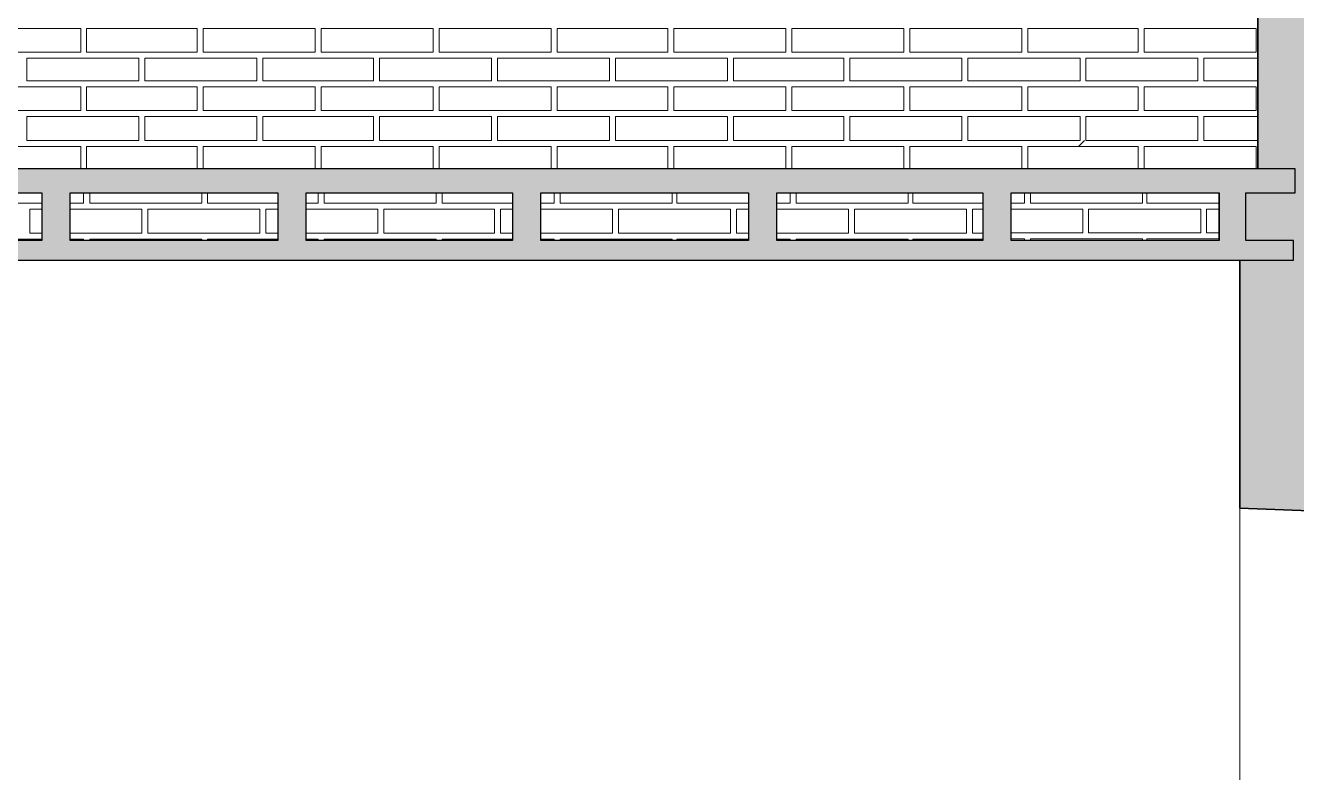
# Model space of a CAD drawing. Header units: millimetres. Extents: x 522330 to 539110, y -796875 to -790495.
# Drawn here: x 533859 to 536563, y -793685 to -792096 of the extents above; entities that cross this region are included whole.
import ezdxf

# ---------------------------------------------------------------- set-up
doc = ezdxf.new("R2010")
doc.units = ezdxf.units.MM
for name, color, linetype, lineweight in [('A-ALV-___-___-EXI', 250, 'Continuous', 35), ('A-JAN-___-___-EXI', 250, 'Continuous', 25), ('A-PIS-___-___-EXI', 250, 'Continuous', 25)]:
    doc.layers.add(name, color=color, linetype=linetype, lineweight=lineweight)

msp = doc.modelspace()

# ---------------------------------------------------------------- hatches: boundary and pattern name
at = {"layer": 'A-ALV-___-___-EXI'}
h = msp.add_hatch(color=11, dxfattribs=at)
h.paths.add_polyline_path([(536442.5, -795696.4), (536884.2, -795696.4), (536884.2, -794733.6), (536690.3, -794733.6), (536442.5, -794743.1), (536442.5, -795693.3)])
h.paths.add_polyline_path([(523051.7, -795674.2), (523493.4, -795674.2), (523477.5, -794733.6), (523258.2, -794679.6), (523051.7, -794679.6), (523051.7, -794983.5)])
h.paths.add_polyline_path([(523255.1, -793246.4), (523477.5, -793233.7), (523477.5, -792595), (523407.6, -792595), (523408.1, -792553.7), (523477.5, -792553.7), (523477.5, -792452), (523413.9, -792452), (523413.9, -792401.2), (523477.5, -792401.2), (523477.5, -790621.7), (523042.2, -790621.7), (523048.5, -793246.4)])
h.paths.add_polyline_path([(536687.2, -793230.6), (536884.2, -793230.6), (536861.9, -790618.5), (536480.6, -790618.5), (536480.6, -792401.2), (536560.1, -792401.2), (536560.1, -792452), (536455.2, -792452), (536455.2, -792553.7), (536556.9, -792553.7), (536556.9, -792595), (536442.5, -792595), (536442.5, -793122.5), (536684, -793132)])
h.paths.add_polyline_path([(531977.8, -793192.4), (532213, -793192.4), (532422.7, -793176.5), (532422.7, -792595), (532324.2, -792595), (532324.9, -792553.7), (532394.1, -792553.7), (532394.1, -792452), (532327.4, -792452), (532327.5, -792401.2), (532394.1, -792401.2), (532394.1, -790643.9), (531984.2, -790643.9), (531979.5, -792538.7)])
h.paths.add_polyline_path([(527970.8, -793182.9), (527970.8, -792595), (527865.9, -792595), (527865.9, -792553.7), (527869.1, -792553.7), (527869.1, -792404.4), (527935.8, -792404.4), (527929.4, -790643.9), (527548.1, -790643.9), (527532.2, -792401.2), (527593.2, -792401.2), (527592.6, -792452), (527541.8, -792452), (527541.8, -792553.7), (527602.1, -792553.7), (527602.1, -792595), (527532.2, -792595), (527532.2, -793170.2), (527726.1, -793182.9)])
at = {"layer": 'A-PIS-___-___-EXI', "true_color": 0xc19a82}
h = msp.add_hatch(color=33, dxfattribs=at)
h.paths.add_polyline_path([(532324.9, -792595), (536556.9, -792595), (536556.9, -792553.7), (536455.2, -792553.7), (536455.2, -792452), (536560.1, -792452), (536560.1, -792401.2), (532327.4, -792401.2), (532327.4, -792452), (532394.3, -792452), (532394.3, -792553.7), (532324.2, -792553.7)])
h.paths.add_polyline_path([(533894, -792553.7), (533455.6, -792553.7), (533455.6, -792452), (533894, -792452), (533894, -792538.7)])
h.paths.add_polyline_path([(532893, -792553.7), (532454.6, -792553.7), (532454.6, -792452), (532893, -792452), (532893, -792538.7)])
h.paths.add_polyline_path([(533954.3, -792553.7), (533954.3, -792452), (534396.2, -792452), (534396.2, -792553.7)])
h.paths.add_polyline_path([(532953.4, -792553.7), (532953.4, -792452), (533395.2, -792452), (533395.2, -792553.7)])
h.paths.add_polyline_path([(534955.3, -792553.7), (534955.3, -792452), (535397.2, -792452), (535397.2, -792553.7), (535023.1, -792553.7)])
h.paths.add_polyline_path([(534894.9, -792553.7), (534456.6, -792553.7), (534456.6, -792452), (534894.9, -792452), (534894.9, -792538.7)])
h.paths.add_polyline_path([(536398.2, -792553.7), (535956.3, -792553.7), (535956.3, -792452), (536398.2, -792452), (536398.2, -792538.7)])
h.paths.add_polyline_path([(535895.9, -792553.7), (535457.6, -792553.7), (535457.6, -792452), (535895.9, -792452), (535895.9, -792538.7)])

# ---------------------------------------------------------------- linework, layer by layer
at = {"layer": 'A-ALV-___-___-EXI', "color": 18, "lineweight": 9}
for p, q in [((536112, -792340.8), (536099.3, -792353.5)), ((534396, -792452), (534396, -792553.7)), ((535397, -792452), (535397, -792553.7)), ((536398, -792452), (536398, -792553.7))]:
    msp.add_line(p, q, dxfattribs=at)
at = {"layer": 'A-ALV-___-___-EXI'}
msp.add_lwpolyline([(536442.5, -792595), (536442.5, -793122.5), (536684, -793132), (536687.2, -793230.6), (536884.2, -793230.6), (536861.9, -790618.5), (536480.6, -790618.5), (536480.6, -792401.2)], dxfattribs=at)
at = {"layer": 'A-ALV-___-___-EXI', "color": 252, "lineweight": 9, "flags": 128}
for points in [[(533976.6, -792102.5), (533976.6, -792153.3), (533738.3, -792153.3), (533738.3, -792102.5)], [(534224.5, -792102.5), (534224.5, -792153.3), (533989.3, -792153.3), (533989.3, -792102.5)], [(534475.5, -792102.5), (534475.5, -792153.3), (534237.2, -792153.3), (534237.2, -792102.5)], [(534726.5, -792102.5), (534726.5, -792153.3), (534488.2, -792153.3), (534488.2, -792102.5)], [(534977.6, -792102.5), (534977.6, -792153.3), (534739.2, -792153.3), (534739.2, -792102.5)], [(535225.4, -792102.5), (535225.4, -792153.3), (534990.3, -792153.3), (534990.3, -792102.5)], [(535476.5, -792102.5), (535476.5, -792153.3), (535238.1, -792153.3), (535238.1, -792102.5)], [(535727.5, -792102.5), (535727.5, -792153.3), (535489.2, -792153.3), (535489.2, -792102.5)], [(535978.5, -792102.5), (535978.5, -792153.3), (535740.2, -792153.3), (535740.2, -792102.5)], [(536226.4, -792102.5), (536226.4, -792153.3), (535991.2, -792153.3), (535991.2, -792102.5)], [(536477.4, -792102.5), (536477.4, -792153.3), (536239.1, -792153.3), (536239.1, -792102.5)], [(534100.5, -792166), (534100.5, -792213.7), (533862.2, -792213.7), (533862.2, -792166)], [(534351.6, -792166), (534351.6, -792213.7), (534113.2, -792213.7), (534113.2, -792166)], [(534599.4, -792166), (534599.4, -792213.7), (534364.3, -792213.7), (534364.3, -792166)], [(534850.5, -792166), (534850.5, -792213.7), (534612.1, -792213.7), (534612.1, -792166)], [(535101.5, -792166), (535101.5, -792213.7), (534863.2, -792213.7), (534863.2, -792166)], [(535352.5, -792166), (535352.5, -792213.7), (535114.2, -792213.7), (535114.2, -792166)], [(535600.4, -792166), (535600.4, -792213.7), (535365.2, -792213.7), (535365.2, -792166)], [(535851.4, -792166), (535851.4, -792213.7), (535613.1, -792213.7), (535613.1, -792166)], [(536102.5, -792166), (536102.5, -792213.7), (535864.1, -792213.7), (535864.1, -792166)], [(536353.5, -792166), (536353.5, -792213.7), (536115.2, -792213.7), (536115.2, -792166)], [(533976.6, -792226.4), (533976.6, -792277.2), (533738.3, -792277.2), (533738.3, -792226.4)], [(534224.5, -792226.4), (534224.5, -792277.2), (533989.3, -792277.2), (533989.3, -792226.4)], [(534475.5, -792226.4), (534475.5, -792277.2), (534237.2, -792277.2), (534237.2, -792226.4)], [(534726.5, -792226.4), (534726.5, -792277.2), (534488.2, -792277.2), (534488.2, -792226.4)], [(534977.6, -792226.4), (534977.6, -792277.2), (534739.2, -792277.2), (534739.2, -792226.4)], [(535225.4, -792226.4), (535225.4, -792277.2), (534990.3, -792277.2), (534990.3, -792226.4)], [(535476.5, -792226.4), (535476.5, -792277.2), (535238.1, -792277.2), (535238.1, -792226.4)], [(535727.5, -792226.4), (535727.5, -792277.2), (535489.2, -792277.2), (535489.2, -792226.4)], [(535978.5, -792226.4), (535978.5, -792277.2), (535740.2, -792277.2), (535740.2, -792226.4)], [(536226.4, -792226.4), (536226.4, -792277.2), (535991.2, -792277.2), (535991.2, -792226.4)], [(536477.4, -792226.4), (536477.4, -792277.2), (536239.1, -792277.2), (536239.1, -792226.4)], [(534100.5, -792290), (534100.5, -792340.8), (533862.2, -792340.8), (533862.2, -792290)], [(534351.6, -792290), (534351.6, -792340.8), (534113.2, -792340.8), (534113.2, -792290)], [(534599.4, -792290), (534599.4, -792340.8), (534364.3, -792340.8), (534364.3, -792290)], [(534850.5, -792290), (534850.5, -792340.8), (534612.1, -792340.8), (534612.1, -792290)], [(535101.5, -792290), (535101.5, -792340.8), (534863.2, -792340.8), (534863.2, -792290)], [(535352.5, -792290), (535352.5, -792340.8), (535114.2, -792340.8), (535114.2, -792290)], [(535600.4, -792290), (535600.4, -792340.8), (535365.2, -792340.8), (535365.2, -792290)], [(535851.4, -792290), (535851.4, -792340.8), (535613.1, -792340.8), (535613.1, -792290)], [(536102.5, -792290), (536102.5, -792340.8), (535864.1, -792340.8), (535864.1, -792290)], [(536353.5, -792290), (536353.5, -792340.8), (536115.2, -792340.8), (536115.2, -792290)], [(534357.9, -792487), (534357.9, -792537.8), (534119.6, -792537.8), (534119.6, -792487)], [(534856.8, -792487), (534856.8, -792537.8), (534621.7, -792537.8), (534621.7, -792487)], [(535358.9, -792487), (535358.9, -792537.8), (535120.6, -792537.8), (535120.6, -792487)], [(535861, -792487), (535861, -792537.8), (535622.6, -792537.8), (535622.6, -792487)], [(536359.2, -792486.7), (536359.2, -792537.5), (536120.9, -792537.5), (536120.9, -792486.7)]]:
    msp.add_lwpolyline(points, close=True, dxfattribs=at)
at = {"layer": 'A-ALV-___-___-EXI', "color": 18, "lineweight": 9}
msp.add_lwpolyline([(535775.2, -792153.3), (535775.2, -792153.3)], close=True, dxfattribs=at)
at = {"layer": 'A-ALV-___-___-EXI', "color": 252, "lineweight": 9, "flags": 128}
for points in [[(536480.6, -792213.7), (536366.2, -792213.7), (536366.2, -792166), (536480.6, -792166)], [(536480.6, -792340.8), (536366.2, -792340.8), (536366.2, -792290), (536480.6, -792290)], [(533738.3, -792401.2), (533738.3, -792353.5), (533976.6, -792353.5), (533976.6, -792401.2)], [(533989.3, -792401.2), (533989.3, -792353.5), (534224.5, -792353.5), (534224.5, -792401.2)], [(534237.2, -792401.2), (534237.2, -792353.5), (534475.5, -792353.5), (534475.5, -792401.2)], [(534488.2, -792401.2), (534488.2, -792353.5), (534726.5, -792353.5), (534726.5, -792401.2)], [(534739.2, -792401.2), (534739.2, -792353.5), (534977.6, -792353.5), (534977.6, -792401.2)], [(534990.3, -792401.2), (534990.3, -792353.5), (535225.4, -792353.5), (535225.4, -792401.2)], [(535238.1, -792401.2), (535238.1, -792353.5), (535476.5, -792353.5), (535476.5, -792401.2)], [(535489.2, -792401.2), (535489.2, -792353.5), (535727.5, -792353.5), (535727.5, -792401.2)], [(535740.2, -792401.2), (535740.2, -792353.5), (535978.5, -792353.5), (535978.5, -792401.2)], [(535991.2, -792401.2), (535991.2, -792353.5), (536226.4, -792353.5), (536226.4, -792401.2)], [(536239.1, -792401.2), (536239.1, -792353.5), (536477.4, -792353.5), (536477.4, -792401.2)], [(533744.6, -792452), (533744.6, -792474.3), (533894, -792474.3)], [(533954.3, -792474.3), (533982.9, -792474.3), (533982.9, -792452)], [(533995.7, -792452), (533995.7, -792474.3), (534234, -792474.3), (534234, -792452)], [(534246.7, -792452), (534246.7, -792474.3), (534396, -792474.3)], [(534456.6, -792474.3), (534481.8, -792474.3), (534481.8, -792452)], [(534494.6, -792452), (534494.6, -792474.3), (534732.9, -792474.3), (534732.9, -792452)], [(534745.6, -792452), (534745.6, -792474.3), (534894.9, -792474.3)], [(534955.3, -792474.3), (534983.9, -792474.3), (534983.9, -792452)], [(534996.6, -792452), (534996.6, -792474.3), (535235, -792474.3), (535235, -792452)], [(535244.5, -792452), (535244.5, -792474.3), (535397, -792474.3)], [(535486, -792452), (535486, -792474.3), (535457.6, -792474.3), (535460.6, -792474.3)], [(535498.7, -792452), (535498.7, -792474.3), (535737, -792474.3), (535737, -792452)], [(535746.6, -792452), (535746.6, -792474.3), (535895.9, -792474.3)], [(535956.3, -792474), (535984.3, -792474), (535984.3, -792452)], [(535997, -792452), (535997, -792474), (536235.3, -792474), (536235.3, -792452)], [(536244.8, -792452), (536244.8, -792474), (536397.4, -792474)], [(533894, -792537.8), (533868.6, -792537.8), (533868.6, -792487), (533894, -792487)], [(533954.3, -792487), (534106.9, -792487), (534106.9, -792537.8), (533954.3, -792537.8)], [(534396, -792537.8), (534370.6, -792537.8), (534370.6, -792487), (534396, -792487)], [(534456.6, -792487), (534609, -792487), (534609, -792537.8), (534456.6, -792537.8)], [(534894.9, -792537.8), (534869.5, -792537.8), (534869.5, -792487), (534894.9, -792487)], [(534955.3, -792487), (535107.8, -792487), (535107.8, -792537.8), (534955.3, -792537.8)], [(535397, -792537.8), (535371.6, -792537.8), (535371.6, -792487), (535397, -792487)], [(535460.6, -792537.8), (535457.6, -792537.8), (535609.9, -792537.8), (535609.9, -792487), (535457.6, -792487), (535460.6, -792487)], [(535895.9, -792537.8), (535873.7, -792537.8), (535873.7, -792487), (535895.9, -792487)], [(535956.3, -792486.7), (536108.2, -792486.7), (536108.2, -792537.5), (535956.3, -792537.5)], [(536397.4, -792537.5), (536371.9, -792537.5), (536371.9, -792486.7), (536397.4, -792486.7)], [(533744.6, -792553.7), (533744.6, -792550.5), (533894, -792550.5)], [(533954.3, -792550.5), (533982.9, -792550.5), (533982.9, -792553.7)], [(533995.7, -792553.7), (533995.7, -792550.5), (534234, -792550.5), (534234, -792553.7)], [(534246.7, -792553.7), (534246.7, -792550.5), (534396, -792550.5)], [(534456.6, -792550.5), (534481.8, -792550.5), (534481.8, -792553.7)], [(534494.6, -792553.7), (534494.6, -792550.5), (534732.9, -792550.5), (534732.9, -792553.7)], [(534745.6, -792553.7), (534745.6, -792550.5), (534894.9, -792550.5)], [(534955.3, -792550.5), (534983.9, -792550.5), (534983.9, -792553.7)], [(534996.6, -792553.7), (534996.6, -792550.5), (535235, -792550.5), (535235, -792553.7)], [(535244.5, -792553.7), (535244.5, -792550.5), (535397, -792550.5)], [(535486, -792553.7), (535486, -792550.5), (535457.6, -792550.5), (535460.6, -792550.5)], [(535498.7, -792553.7), (535498.7, -792550.5), (535737, -792550.5), (535737, -792553.7)], [(535746.6, -792553.7), (535746.6, -792550.5), (535895.9, -792550.5)], [(535956.3, -792550.2), (535984.3, -792550.2), (535984.3, -792553.4)], [(535997, -792553.4), (535997, -792550.2), (536235.3, -792550.2), (536235.3, -792553.4)], [(536244.8, -792553.4), (536244.8, -792550.2), (536397.4, -792550.2)]]:
    msp.add_lwpolyline(points, dxfattribs=at)
at = {"layer": 'A-JAN-___-___-EXI', "color": 38, "lineweight": 15}
msp.add_line((536442.5, -793122.5), (536442.5, -794743.1), dxfattribs=at)
at = {"layer": 'A-PIS-___-___-EXI'}
for points in [[(536556.9, -792595), (536556.9, -792553.7), (536455.2, -792553.7), (536455.2, -792452), (536560.1, -792452), (536560.1, -792401.2), (532327.4, -792401.2), (532327.4, -792452), (532394.3, -792452), (532394.3, -792553.7), (532324.2, -792553.7), (532324.9, -792595)], [(533455.6, -792452), (533894, -792452), (533894, -792553.7), (533455.6, -792553.7)], [(533954.3, -792452), (534396.2, -792452), (534396.2, -792553.7), (533954.3, -792553.7)], [(534456.6, -792452), (534894.9, -792452), (534894.9, -792553.7), (534456.6, -792553.7)], [(534955.3, -792452), (535397.2, -792452), (535397.2, -792553.7), (534955.3, -792553.7)], [(535457.6, -792452), (535895.9, -792452), (535895.9, -792553.7), (535457.6, -792553.7)], [(535956.3, -792452), (536398.2, -792452), (536398.2, -792553.7), (535956.3, -792553.7)]]:
    msp.add_lwpolyline(points, close=True, dxfattribs=at)

doc.saveas('drawing.dxf')
